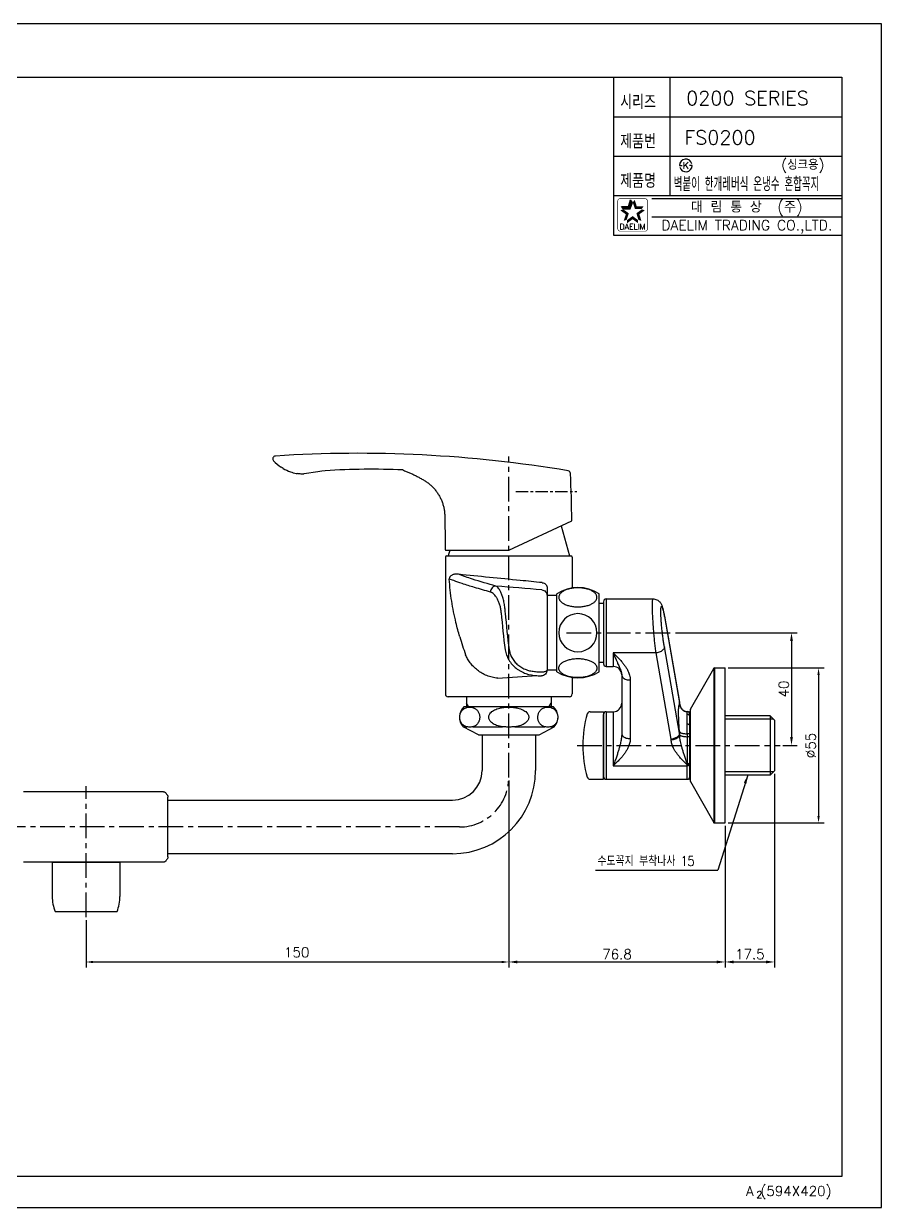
# Model space of a CAD drawing. Extents: x 6992 to 7586, y -5388 to -4968.
# Drawn here: x 7282.1 to 7586.5, y -5388.1 to -4968.1 of the extents above; entities that cross this region are included whole.
import ezdxf
from ezdxf.enums import TextEntityAlignment as Align

# ---------------------------------------------------------------- set-up
doc = ezdxf.new("R2010")
doc.units = 0
doc.header["$LTSCALE"] = 7
doc.header["$MEASUREMENT"] = 0
doc.linetypes.add('CENTER', pattern=[2, 1.25, -0.25, 0.25, -0.25])
doc.layers.get('0').update_dxf_attribs({"color": 2, "linetype": 'CONTINUOUS'})
for name, color, linetype in [('08_ALL_FEATURES', 7, 'CONTINUOUS'), ('CL', 1, 'CENTER'), ('D', 2, 'CONTINUOUS'), ('DIM', 2, 'CONTINUOUS'), ('DWG', 7, 'CONTINUOUS'), ('Make2D 표시선', 7, 'CONTINUOUS')]:
    doc.layers.add(name, color=color, linetype=linetype)
doc.styles.add('GHS', font='ROMANS.shx', dxfattribs={"bigfont": 'GHS.shx'})
doc.styles.add('HAN', font='TXT.shx', dxfattribs={"bigfont": 'GHS.shx'})
doc.styles.add('ROMANS', font='romans', dxfattribs={"bigfont": 'GHS.shx'})
doc.dimstyles.new('STANDARD$7', dxfattribs={"dimtxt": 3.5, "dimasz": 3, "dimexe": 1, "dimexo": 1, "dimgap": 1, "dimtad": 1, "dimdec": 4, "dimzin": 0, "dimdsep": 46, "dimtxsty": 'GHS', "dimcen": 1, "dimclrd": 256, "dimclre": 256, "dimclrt": 2, "dimadec": 4, "dimazin": 0, "dimtfac": 1, "dimtdec": 4, "dimtmove": 2, "dimatfit": 2, "dimfxl": 0, "dimtolj": 1, "dimtzin": 0, "dimlwd": -1, "dimlwe": -1, "dimarcsym": 0})

# ---------------------------------------------------------------- blocks, each defined once
blk = doc.blocks.new('BORDER')
for p, q in [((1, 1), (0, 1)), ((1, 0), (1, 1)), ((0, 0), (1, 0))]:
    blk.add_line(p, q)
blk = doc.blocks.new('KS')
at = {"layer": 'D'}
for p, q in [((-2.25, 0), (-1.75, 0)), ((-1.75, 0), (-1.25, 0)), ((1.75, 0), (1.25, 0)), ((2.25, 0), (1.75, 0))]:
    blk.add_line(p, q, dxfattribs=at)
for start, end in [(15, 180), (195, 0)]:
    blk.add_arc((0, 0), 2.25, start, end, dxfattribs=at)
at = {"layer": 'D', "style": 'HAN'}
blk.add_text('K', height=2.39, dxfattribs=at).set_placement((0, 0), align=Align.MIDDLE)

msp = doc.modelspace()

# ---------------------------------------------------------------- linework, layer by layer
at = {"color": 4}
for p, q in [((7023.5, -4987.09), (7572.5, -4987.09)), ((7572.5, -4987.09), (7572.5, -5377.09)), ((7572.5, -5377.09), (7023.5, -5377.09))]:
    msp.add_line(p, q, dxfattribs=at)
at = {"color": 7}
for p, q in [((7491.5, -4987.09), (7491.5, -5043.09)), ((7511.5, -4987.09), (7511.5, -5029.09)), ((7491.5, -5001.09), (7572.5, -5001.09)), ((7491.5, -5015.09), (7572.5, -5015.09)), ((7491.5, -5029.09), (7572.5, -5029.09)), ((7491.5, -5043.09), (7572.5, -5043.09))]:
    msp.add_line(p, q, dxfattribs=at)
at = {"color": 2}
for p, q in [((7496.74, -5032.9), (7497.49, -5030.6)), ((7497.4, -5033.82), (7498.15, -5031.51)), ((7498.15, -5031.51), (7497.49, -5030.6)), ((7494.98, -5033.82), (7494.31, -5032.9)), ((7494.31, -5032.9), (7496.74, -5032.9)), ((7494.98, -5033.82), (7497.4, -5033.82))]:
    msp.add_line(p, q, dxfattribs=at)
at = {"color": 2, "linetype": 'Continuous'}
for p, q in [((7505, -5030.09), (7572.5, -5030.09)), ((7505, -5036.59), (7572.5, -5036.59))]:
    msp.add_line(p, q, dxfattribs=at)
at = {"color": 7, "linetype": 'Continuous'}
for p, q in [((7487.89, -5213.21), (7487.89, -5235.2)), ((7488.89, -5212.21), (7488.89, -5236.21))]:
    msp.add_line(p, q, dxfattribs=at)
at = {"color": 2, "linetype": 'Continuous', "const_width": 0.2}
for points in [[(7492.97, -5030.95, -0.414214), (7493.72, -5030.2)], [(7492.97, -5040.95), (7492.97, -5030.95, -1)], [(7493.72, -5030.2), (7502.72, -5030.2, -0.414214), (7503.47, -5030.95, 0.043396)], [(7503.47, -5030.95), (7503.47, -5040.95, -0.414214), (7502.72, -5041.7)], [(7502.72, -5041.7), (7493.97, -5041.7, -0.414214), (7492.97, -5040.95, 0.672398)]]:
    msp.add_lwpolyline(points, format="xyb", dxfattribs=at)
at = {"color": 7, "linetype": 'Continuous'}
for points in [[(7478.81, -5168.26), (7478.43, -5168.26), (7478.04, -5168.28), (7477.66, -5168.3), (7477.29, -5168.34), (7476.91, -5168.39), (7476.55, -5168.45), (7476.19, -5168.52), (7475.84, -5168.6), (7475.5, -5168.69), (7475.17, -5168.79), (7474.85, -5168.9), (7474.54, -5169.02), (7474.25, -5169.14), (7473.98, -5169.27), (7473.72, -5169.41), (7473.49, -5169.55), (7473.27, -5169.7), (7473.07, -5169.85), (7472.89, -5170.01), (7472.72, -5170.17), (7472.58, -5170.33), (7472.45, -5170.5), (7472.33, -5170.67), (7472.24, -5170.84), (7472.17, -5171.01), (7472.11, -5171.19), (7472.07, -5171.37), (7472.05, -5171.55), (7472.05, -5171.73), (7472.07, -5171.91), (7472.11, -5172.08), (7472.17, -5172.26), (7472.24, -5172.43), (7472.33, -5172.61), (7472.45, -5172.78), (7472.58, -5172.94), (7472.72, -5173.11), (7472.89, -5173.27), (7473.07, -5173.42), (7473.27, -5173.57), (7473.49, -5173.72), (7473.72, -5173.86), (7473.98, -5174), (7474.25, -5174.13), (7474.54, -5174.26), (7474.85, -5174.38), (7475.17, -5174.48), (7475.5, -5174.58), (7475.84, -5174.67), (7476.19, -5174.75), (7476.55, -5174.82), (7476.91, -5174.88), (7477.29, -5174.93), (7477.66, -5174.97), (7478.04, -5175), (7478.43, -5175.01), (7478.81, -5175.02)], [(7478.81, -5175.02), (7479.2, -5175.01), (7479.59, -5175), (7479.96, -5174.97), (7480.34, -5174.93), (7480.72, -5174.88), (7481.08, -5174.82), (7481.44, -5174.75), (7481.79, -5174.67), (7482.13, -5174.58), (7482.46, -5174.48), (7482.78, -5174.38), (7483.09, -5174.26), (7483.38, -5174.13), (7483.65, -5174), (7483.9, -5173.86), (7484.14, -5173.72), (7484.36, -5173.57), (7484.56, -5173.42), (7484.74, -5173.27), (7484.91, -5173.11), (7485.05, -5172.94), (7485.18, -5172.78), (7485.29, -5172.61), (7485.39, -5172.43), (7485.46, -5172.26), (7485.52, -5172.08), (7485.56, -5171.91), (7485.58, -5171.73), (7485.58, -5171.55), (7485.56, -5171.37), (7485.52, -5171.19), (7485.46, -5171.01), (7485.39, -5170.84), (7485.29, -5170.67), (7485.18, -5170.5), (7485.05, -5170.33), (7484.91, -5170.17), (7484.74, -5170.01), (7484.56, -5169.85), (7484.36, -5169.7), (7484.14, -5169.55), (7483.9, -5169.41), (7483.65, -5169.27), (7483.38, -5169.14), (7483.09, -5169.02), (7482.78, -5168.9), (7482.46, -5168.79), (7482.13, -5168.69), (7481.79, -5168.6), (7481.44, -5168.52), (7481.08, -5168.45), (7480.72, -5168.39), (7480.34, -5168.34), (7479.96, -5168.3), (7479.59, -5168.28), (7479.2, -5168.26), (7478.81, -5168.26)], [(7478.81, -5200.13), (7478.43, -5200.13), (7478.04, -5200.11), (7477.66, -5200.08), (7477.29, -5200.05), (7476.91, -5200), (7476.55, -5199.94), (7476.19, -5199.87), (7475.84, -5199.79), (7475.5, -5199.7), (7475.17, -5199.6), (7474.85, -5199.49), (7474.54, -5199.37), (7474.25, -5199.25), (7473.98, -5199.12), (7473.72, -5198.98), (7473.49, -5198.84), (7473.27, -5198.69), (7473.07, -5198.54), (7472.89, -5198.38), (7472.72, -5198.22), (7472.58, -5198.06), (7472.45, -5197.89), (7472.33, -5197.72), (7472.24, -5197.55), (7472.17, -5197.37), (7472.11, -5197.2), (7472.07, -5197.02), (7472.05, -5196.84), (7472.05, -5196.66), (7472.07, -5196.48), (7472.11, -5196.31), (7472.17, -5196.13), (7472.24, -5195.95), (7472.33, -5195.78), (7472.45, -5195.61), (7472.58, -5195.45), (7472.72, -5195.28), (7472.89, -5195.12), (7473.07, -5194.97), (7473.27, -5194.81), (7473.49, -5194.67), (7473.72, -5194.52), (7473.98, -5194.39), (7474.25, -5194.26), (7474.54, -5194.13), (7474.85, -5194.01), (7475.17, -5193.9), (7475.5, -5193.81), (7475.84, -5193.72), (7476.19, -5193.64), (7476.55, -5193.57), (7476.91, -5193.51), (7477.29, -5193.46), (7477.66, -5193.42), (7478.04, -5193.39), (7478.43, -5193.38), (7478.81, -5193.37)], [(7478.81, -5193.37), (7479.2, -5193.38), (7479.59, -5193.39), (7479.96, -5193.42), (7480.34, -5193.46), (7480.72, -5193.51), (7481.08, -5193.57), (7481.44, -5193.64), (7481.79, -5193.72), (7482.13, -5193.81), (7482.46, -5193.9), (7482.78, -5194.01), (7483.09, -5194.13), (7483.38, -5194.26), (7483.65, -5194.39), (7483.9, -5194.52), (7484.14, -5194.67), (7484.36, -5194.81), (7484.56, -5194.97), (7484.74, -5195.12), (7484.91, -5195.28), (7485.05, -5195.45), (7485.18, -5195.61), (7485.29, -5195.78), (7485.39, -5195.95), (7485.46, -5196.13), (7485.52, -5196.31), (7485.56, -5196.48), (7485.58, -5196.66), (7485.58, -5196.84), (7485.56, -5197.02), (7485.52, -5197.2), (7485.46, -5197.37), (7485.39, -5197.55), (7485.29, -5197.72), (7485.18, -5197.89), (7485.05, -5198.06), (7484.91, -5198.22), (7484.74, -5198.38), (7484.56, -5198.54), (7484.36, -5198.69), (7484.14, -5198.84), (7483.9, -5198.98), (7483.65, -5199.12), (7483.38, -5199.25), (7483.09, -5199.37), (7482.78, -5199.49), (7482.46, -5199.6), (7482.13, -5199.7), (7481.79, -5199.79), (7481.44, -5199.87), (7481.08, -5199.94), (7480.72, -5200), (7480.34, -5200.05), (7479.96, -5200.08), (7479.59, -5200.11), (7479.2, -5200.13), (7478.81, -5200.13)]]:
    msp.add_lwpolyline(points, dxfattribs=at)
for centre, radius, start, end in [((7478.81, -5184.19), 6.76, 360, 180), ((7478.81, -5184.19), 6.76, 180, 0), ((7488.89, -5213.21), 1, 90, 180), ((7488.89, -5235.21), 1, 180, 270)]:
    msp.add_arc(centre, radius, start, end, dxfattribs=at)
for points, knots in [([(7416.67, -5126.45), (7416.88, -5126.53), (7417.49, -5126.77), (7418.5, -5127.18), (7419.7, -5127.7), (7420.88, -5128.27), (7422.04, -5128.86), (7423.18, -5129.49), (7424.3, -5130.14), (7425.39, -5130.85), (7426.41, -5131.66), (7427.36, -5132.56), (7428.22, -5133.53), (7429, -5134.58), (7429.69, -5135.69), (7430.27, -5136.85), (7430.76, -5138.06), (7431.13, -5139.32), (7431.4, -5140.59), (7431.55, -5141.89), (7431.58, -5142.99), (7431.59, -5143.67), (7431.59, -5143.91)], [7.986024, 7.986024, 7.986024, 7.986024, 8.655534, 9.956126, 11.2648, 12.569668, 13.878152, 15.175591, 16.468411, 17.783882, 19.075363, 20.375233, 21.683693, 22.982432, 24.286622, 25.581845, 26.885233, 28.193881, 29.503297, 30.792528, 32.100557, 32.821524, 32.821524, 32.821524, 32.821524]), ([(7439.35, -5217.59), (7439.15, -5217.52), (7438.78, -5217.4), (7438.28, -5217.09), (7437.86, -5216.73), (7437.51, -5216.31), (7437.24, -5215.84), (7437.05, -5215.36), (7436.94, -5214.86), (7436.88, -5214.38), (7436.88, -5213.9), (7436.95, -5213.41), (7437.07, -5212.92), (7437.27, -5212.44), (7437.54, -5211.98), (7437.9, -5211.56), (7438.33, -5211.2), (7438.83, -5210.92), (7439.42, -5210.7), (7440.09, -5210.59), (7440.78, -5210.59), (7441.31, -5210.68), (7441.59, -5210.77), (7441.66, -5210.79)], [0, 0, 0, 0, 0.611467, 1.185649, 1.737825, 2.278825, 2.813092, 3.336861, 3.839795, 4.322642, 4.798937, 5.283341, 5.787629, 6.311567, 6.845488, 7.386256, 7.939067, 8.515766, 9.129862, 9.808873, 10.524316, 11.198181, 11.408582, 11.408582, 11.408582, 11.408582]), ([(7441.66, -5210.79), (7441.78, -5210.84), (7442.09, -5210.95), (7442.53, -5211.21), (7442.96, -5211.56), (7443.32, -5211.98), (7443.59, -5212.44), (7443.79, -5212.92), (7443.91, -5213.41), (7443.97, -5213.9), (7443.98, -5214.38), (7443.92, -5214.86), (7443.81, -5215.35), (7443.62, -5215.84), (7443.35, -5216.3), (7443.01, -5216.72), (7442.58, -5217.09), (7442.08, -5217.39), (7441.71, -5217.52), (7441.51, -5217.59)], [0, 0, 0, 0, 0.403946, 0.979571, 1.53168, 2.071764, 2.605039, 3.128261, 3.632674, 4.117288, 4.59343, 5.076164, 5.577868, 6.099527, 6.632567, 7.172995, 7.725536, 8.301205, 8.915688, 8.915688, 8.915688, 8.915688]), ([(7452.12, -5217.59), (7451.74, -5217.52), (7451.02, -5217.4), (7450.02, -5217.11), (7449.18, -5216.75), (7448.49, -5216.33), (7447.94, -5215.87), (7447.55, -5215.38), (7447.3, -5214.88), (7447.19, -5214.38), (7447.2, -5213.89), (7447.32, -5213.4), (7447.59, -5212.9), (7447.99, -5212.41), (7448.55, -5211.95), (7449.26, -5211.54), (7450.12, -5211.19), (7451.13, -5210.91), (7452.3, -5210.7), (7453.61, -5210.59), (7454.98, -5210.59), (7456.03, -5210.68), (7456.61, -5210.77), (7456.74, -5210.79)], [0, 0, 0, 0, 1.163393, 2.19219, 3.101835, 3.905021, 4.61213, 5.232078, 5.775161, 6.267, 6.743329, 7.239114, 7.788564, 8.416045, 9.131684, 9.944084, 10.863796, 11.90472, 13.07864, 14.421477, 15.85237, 17.184726, 17.592512, 17.592512, 17.592512, 17.592512]), ([(7456.74, -5210.79), (7456.99, -5210.84), (7457.58, -5210.94), (7458.46, -5211.19), (7459.31, -5211.55), (7460.02, -5211.96), (7460.58, -5212.41), (7460.99, -5212.9), (7461.25, -5213.4), (7461.38, -5213.89), (7461.38, -5214.38), (7461.27, -5214.88), (7461.02, -5215.38), (7460.63, -5215.87), (7460.09, -5216.33), (7459.4, -5216.74), (7458.56, -5217.1), (7457.56, -5217.4), (7456.84, -5217.52), (7456.45, -5217.59)], [0, 0, 0, 0, 0.765576, 1.804124, 2.722272, 3.533331, 4.247914, 4.874466, 5.424031, 5.920012, 6.396186, 6.887924, 7.429648, 8.046849, 8.751767, 9.553346, 10.462857, 11.49383, 12.662821, 12.662821, 12.662821, 12.662821]), ([(7467.06, -5217.59), (7466.87, -5217.52), (7466.49, -5217.4), (7465.99, -5217.09), (7465.57, -5216.73), (7465.22, -5216.31), (7464.96, -5215.84), (7464.77, -5215.36), (7464.65, -5214.86), (7464.59, -5214.38), (7464.6, -5213.9), (7464.66, -5213.41), (7464.78, -5212.92), (7464.98, -5212.44), (7465.26, -5211.98), (7465.61, -5211.56), (7466.04, -5211.2), (7466.55, -5210.92), (7467.14, -5210.7), (7467.8, -5210.59), (7468.49, -5210.59), (7469.02, -5210.68), (7469.3, -5210.77), (7469.37, -5210.79)], [0, 0, 0, 0, 0.611466, 1.185647, 1.737823, 2.278822, 2.813089, 3.336856, 3.839791, 4.322638, 4.798934, 5.283338, 5.787626, 6.311563, 6.845483, 7.38625, 7.93906, 8.515758, 9.129852, 9.80886, 10.524311, 11.198175, 11.408576, 11.408576, 11.408576, 11.408576]), ([(7469.37, -5210.79), (7469.5, -5210.84), (7469.8, -5210.95), (7470.25, -5211.21), (7470.68, -5211.56), (7471.03, -5211.98), (7471.3, -5212.44), (7471.5, -5212.92), (7471.63, -5213.41), (7471.69, -5213.9), (7471.69, -5214.38), (7471.64, -5214.86), (7471.52, -5215.35), (7471.33, -5215.84), (7471.06, -5216.3), (7470.72, -5216.72), (7470.3, -5217.09), (7469.8, -5217.39), (7469.42, -5217.52), (7469.23, -5217.59)], [0, 0, 0, 0, 0.403947, 0.979571, 1.53168, 2.071764, 2.605039, 3.128262, 3.632676, 4.11729, 4.593431, 5.076166, 5.577871, 6.09953, 6.632571, 7.172999, 7.725541, 8.30121, 8.915694, 8.915694, 8.915694, 8.915694]), ([(7441.51, -5217.59), (7441.27, -5217.61), (7440.79, -5217.67), (7440.07, -5217.67), (7439.59, -5217.61), (7439.35, -5217.59)], [0, 0, 0, 0, 0.725212, 1.447555, 2.172766, 2.172766, 2.172766, 2.172766]), ([(7456.45, -5217.59), (7455.97, -5217.61), (7455.01, -5217.67), (7453.56, -5217.67), (7452.6, -5217.61), (7452.12, -5217.59)], [0, 0, 0, 0, 1.445657, 2.890344, 4.335997, 4.335997, 4.335997, 4.335997]), ([(7469.23, -5217.59), (7468.99, -5217.61), (7468.51, -5217.67), (7467.78, -5217.67), (7467.3, -5217.61), (7467.06, -5217.59)], [0, 0, 0, 0, 0.725212, 1.447555, 2.172766, 2.172766, 2.172766, 2.172766])]:
    msp.add_open_spline(points, degree=3, knots=knots, dxfattribs=at)
msp.add_spline([(7431.59, -5143.91), (7431.6, -5144.49), (7431.63, -5145.79), (7431.65, -5147.09), (7431.67, -5148.39), (7431.69, -5149.7), (7431.72, -5151), (7431.74, -5152.3), (7431.76, -5153.6), (7431.78, -5154.91)], degree=3, dxfattribs=at)
at = {"color": 2}
for points in [[(7496.74, -5032.9), (7497.4, -5033.82), (7497.49, -5030.6), (7498.15, -5031.51)], [(7498.96, -5030.6), (7498.3, -5031.51), (7499.71, -5032.9), (7499.05, -5033.82)], [(7495.82, -5035.73), (7496.89, -5035.38), (7493.85, -5034.31), (7494.93, -5033.96)], [(7494.31, -5032.9), (7494.98, -5033.82), (7496.74, -5032.9), (7497.4, -5033.82)], [(7495.07, -5038.04), (7496.14, -5037.69), (7495.82, -5035.73), (7496.89, -5035.38)], [(7499.71, -5032.9), (7499.05, -5033.82), (7502.14, -5032.9), (7501.47, -5033.82)], [(7502.59, -5034.31), (7501.52, -5033.96), (7500.63, -5035.73), (7499.56, -5035.38)], [(7500.63, -5035.73), (7499.56, -5035.38), (7501.38, -5038.04), (7500.31, -5037.69)], [(7498.22, -5037.48), (7498.22, -5036.35), (7496.26, -5038.91), (7496.26, -5037.78)], [(7500.19, -5038.91), (7500.19, -5037.78), (7498.22, -5037.48), (7498.22, -5036.35)]]:
    msp.add_solid(points, dxfattribs=at)
at = {"layer": '08_ALL_FEATURES', "color": 7, "linetype": 'Continuous'}
for p, q in [((7467.89, -5168.28), (7467.89, -5197.49)), ((7467.89, -5170.89), (7471.39, -5170.89)), ((7467.89, -5197.33), (7471.39, -5197.33))]:
    msp.add_line(p, q, dxfattribs=at)
for centre, radius, start, end in [((6945.71, -11331.55), 6184.47, 85.173609, 85.325243), ((7634.74, -5164.55), 183.54, 183.939, 188.0363), ((7632.15, -5164.87), 179.51, 183.9407, 188.1266), ((7536.25, -5156.57), 103.53, 196.2963, 200.0152), ((7332.47, -3250), 1953.88, 273.45961, 273.86809), ((7487.81, -4639.87), 558.65, 267.5816, 267.7401), ((7489.01, -4612.96), 586.99, 267.58586, 267.73438), ((7465.99, -5192.4), 5.68, 267.8272, 268.9125), ((7465.84, -5194.63), 4.86, 269.5269, 270.0148), ((7465.84, -5194.01), 5.48, 269.996, 270.4419)]:
    msp.add_arc(centre, radius, start, end, dxfattribs=at)
for points, knots in [([(7436.44, -5163.47), (7436.08, -5163.41), (7435.53, -5163.38), (7434.84, -5163.47), (7434.37, -5163.61), (7433.96, -5163.83), (7433.65, -5164.06), (7433.45, -5164.28), (7433.32, -5164.46), (7433.18, -5164.74), (7433.15, -5164.99), (7433.17, -5165.14)], [0, 0, 0, 0, 0.266895, 0.387382, 0.502881, 0.616038, 0.723072, 0.775923, 0.829555, 0.886496, 1, 1, 1, 1]), ([(7447.8, -5169.78), (7445.89, -5169.26), (7442.52, -5168.29), (7438.17, -5166.92), (7435.2, -5165.9), (7433.69, -5165.34), (7433.17, -5165.14)], [0, 0, 0, 0, 0.386899, 0.685436, 0.891154, 1, 1, 1, 1]), ([(7436.88, -5185.62), (7436.4, -5183.96), (7435.29, -5179.79), (7434.19, -5174.27), (7433.49, -5169.1), (7433.26, -5166.47), (7433.17, -5165.14)], [0, 0, 0, 0, 0.249269, 0.620607, 0.808088, 1, 1, 1, 1]), ([(7449.74, -5167.64), (7446.93, -5166.87), (7442.48, -5165.56), (7438.07, -5164.07), (7436.44, -5163.47)], [0, 0, 0, 0, 0.626236, 1, 1, 1, 1]), ([(7466.12, -5166.43), (7463.54, -5166.16), (7453.65, -5165.16), (7443.75, -5164.23), (7436.44, -5163.47)], [0, 0, 0, 0, 0.260683, 1, 1, 1, 1]), ([(7449.74, -5167.64), (7449.48, -5167.64), (7448.96, -5167.75), (7448.31, -5168.24), (7447.89, -5168.95), (7447.79, -5169.5), (7447.8, -5169.78)], [0, 0, 0, 0, 0.237785, 0.485485, 0.741775, 1, 1, 1, 1]), ([(7451.63, -5177.16), (7451.6, -5176.68), (7451.48, -5175.74), (7451.16, -5174.39), (7450.73, -5173.17), (7450.22, -5172.11), (7449.65, -5171.24), (7448.92, -5170.39), (7448.26, -5169.91), (7447.8, -5169.78)], [0, 0, 0, 0, 0.165101, 0.326424, 0.476586, 0.61174, 0.731166, 0.835202, 1, 1, 1, 1]), ([(7453.07, -5177.2), (7453.05, -5176.91), (7453.02, -5176.31), (7452.94, -5175.43), (7452.81, -5174.56), (7452.67, -5173.71), (7452.49, -5172.89), (7452.24, -5171.89), (7451.89, -5170.76), (7451.4, -5169.59), (7450.88, -5168.67), (7450.35, -5168.02), (7449.94, -5167.72), (7449.74, -5167.64)], [0, 0, 0, 0, 0.085333, 0.170915, 0.255592, 0.338397, 0.418451, 0.495082, 0.635922, 0.75763, 0.858545, 0.938666, 1, 1, 1, 1]), ([(7466.05, -5169), (7466.29, -5169.02), (7466.78, -5169.15), (7467.39, -5169.6), (7467.79, -5170.24), (7467.89, -5170.74), (7467.89, -5170.99)], [0, 0, 0, 0, 0.250429, 0.500523, 0.750321, 1, 1, 1, 1]), ([(7466.12, -5166.44), (7466.35, -5166.45), (7466.78, -5166.55), (7467.32, -5166.9), (7467.65, -5167.32), (7467.84, -5167.79), (7467.89, -5168.1), (7467.89, -5168.28)], [0, 0, 0, 0, 0.246454, 0.460801, 0.674137, 0.803042, 1, 1, 1, 1]), ([(7453, -5190.21), (7453.1, -5190.85), (7453.43, -5192.13), (7454.27, -5193.9), (7455.43, -5195.5), (7456.65, -5196.63), (7457.72, -5197.39), (7458.86, -5198.07), (7460.98, -5199), (7462.97, -5199.36), (7464.29, -5199.43)], [0, 0, 0, 0, 0.123842, 0.248077, 0.372514, 0.49758, 0.560271, 0.623079, 0.748751, 1, 1, 1, 1]), ([(7454.44, -5190.24), (7454.54, -5190.79), (7454.79, -5191.89), (7455.53, -5193.42), (7456.57, -5194.76), (7457.62, -5195.72), (7458.56, -5196.36), (7459.3, -5196.78), (7460.08, -5197.14), (7460.88, -5197.44), (7461.7, -5197.67), (7462.82, -5197.9), (7463.67, -5197.98), (7464.24, -5198.02)], [0, 0, 0, 0, 0.123158, 0.247013, 0.371659, 0.496953, 0.559761, 0.622619, 0.685564, 0.748526, 0.811436, 0.874296, 1, 1, 1, 1]), ([(7450.38, -5200.31), (7449.72, -5200.27), (7448.4, -5200.07), (7445.88, -5199.28), (7443.62, -5197.96), (7441.76, -5196.28), (7440.61, -5194.94), (7439.67, -5193.52), (7439.18, -5192.52), (7438.98, -5192.01)], [0, 0, 0, 0, 0.134109, 0.268996, 0.531909, 0.656757, 0.775289, 0.8886, 1, 1, 1, 1]), ([(7467.89, -5197.49), (7467.89, -5197.75), (7467.78, -5198.28), (7467.34, -5198.94), (7466.78, -5199.31), (7466.28, -5199.46), (7466.02, -5199.49), (7465.89, -5199.49)], [0, 0, 0, 0, 0.250023, 0.499763, 0.749616, 0.875177, 1, 1, 1, 1]), ([(7465.89, -5198.08), (7465.93, -5198.08), (7466.09, -5198.09), (7466.26, -5198.08), (7466.38, -5198.07)], [0, 0, 0, 0, 0.25227, 1, 1, 1, 1]), ([(7466.38, -5198.07), (7466.58, -5198.05), (7466.95, -5198.01), (7467.37, -5197.9), (7467.64, -5197.77), (7467.79, -5197.67), (7467.89, -5197.56), (7467.89, -5197.49)], [0, 0, 0, 0, 0.361301, 0.660193, 0.779122, 0.875516, 1, 1, 1, 1])]:
    msp.add_open_spline(points, degree=3, knots=knots, dxfattribs=at)
at = {"layer": 'CL'}
for p, q in [((7454.29, -5235.59), (7454.29, -5121.71)), ((7474.79, -5184.19), (7512.57, -5184.19)), ((7478.54, -5224.21), (7550.59, -5224.21)), ((7304.29, -5285.14), (7304.29, -5238.61)), ((7436.79, -5253.11), (7278.29, -5253.11))]:
    msp.add_line(p, q, dxfattribs=at)
at = {"layer": 'CL', "ltscale": 0.5}
msp.add_line((7456.78, -5134.11), (7478.43, -5134.11), dxfattribs=at)
at = {"layer": 'CL'}
msp.add_arc((7436.79, -5235.61), 17.5, 270, 0, dxfattribs=at)
at = {"layer": 'D'}
for p, q in [((7513.47, -5184.19), (7556.62, -5184.19)), ((7554.62, -5187.19), (7554.62, -5221.21)), ((7439.99, -5210.41), (7439.29, -5209.2)), ((7468.59, -5210.41), (7469.29, -5209.2)), ((7551.59, -5224.21), (7556.62, -5224.21)), ((7454.29, -5236.59), (7454.29, -5303.03)), ((7454.29, -5236.59), (7454.29, -5303.03)), ((7548.59, -5234.21), (7548.59, -5303.03)), ((7531.09, -5252.71), (7531.09, -5303.03)), ((7531.09, -5252.71), (7531.09, -5303.03)), ((7485.12, -5268.44), (7528.43, -5268.44)), ((7457.29, -5301.03), (7528.09, -5301.03)), ((7534.09, -5301.03), (7545.59, -5301.03))]:
    msp.add_line(p, q, dxfattribs=at)
at = {"layer": 'D', "color": 2}
for p, q in [((7304.29, -5286.14), (7304.29, -5303.03)), ((7306.79, -5301.03), (7451.79, -5301.03))]:
    msp.add_line(p, q, dxfattribs=at)
at = {"layer": 'D'}
for points in [[(7554.12, -5187.19), (7555.12, -5187.19), (7554.62, -5184.19)], [(7554.12, -5221.21), (7555.12, -5221.21), (7554.62, -5224.21)], [(7457.29, -5300.53), (7457.29, -5301.53), (7454.29, -5301.03)], [(7528.09, -5300.53), (7528.09, -5301.53), (7531.09, -5301.03)], [(7534.09, -5300.53), (7534.09, -5301.53), (7531.09, -5301.03)], [(7545.59, -5300.53), (7545.59, -5301.53), (7548.59, -5301.03)]]:
    msp.add_solid(points, dxfattribs=at)
at = {"layer": 'D', "color": 2}
for points in [[(7306.79, -5300.62), (7306.79, -5301.45), (7304.29, -5301.03)], [(7451.79, -5300.62), (7451.79, -5301.45), (7454.29, -5301.03)]]:
    msp.add_solid(points, dxfattribs=at)
at = {"layer": 'DWG'}
for p, q in [((7472.92, -5146.22), (7475.79, -5156.91)), ((7431.79, -5157.41), (7431.79, -5205.91)), ((7432.29, -5156.91), (7454.29, -5156.91)), ((7433.32, -5154.91), (7432.79, -5156.91)), ((7432.79, -5156.91), (7434.47, -5156.91)), ((7454.29, -5156.91), (7476.29, -5156.91)), ((7474.1, -5156.91), (7475.79, -5156.91)), ((7476.79, -5157.41), (7476.79, -5168.35)), ((7471.39, -5198.04), (7471.39, -5170.35)), ((7486.31, -5198.04), (7486.31, -5170.35)), ((7486.31, -5173.69), (7487.89, -5173.69)), ((7487.89, -5173.2), (7487.89, -5195.19)), ((7488.89, -5172.19), (7488.89, -5196.19)), ((7488.89, -5172.19), (7505.53, -5172.19)), ((7509.5, -5178.28), (7514.87, -5208.85)), ((7509.51, -5178.46), (7514.88, -5209.04)), ((7514.88, -5219.83), (7509.51, -5189.26)), ((7486.31, -5194.69), (7487.89, -5194.69)), ((7491.39, -5191.39), (7491.39, -5196.19)), ((7506.54, -5191.39), (7491.39, -5191.39)), ((7511.91, -5221.97), (7506.54, -5191.39)), ((7488.89, -5196.19), (7491.39, -5196.19)), ((7494.39, -5199.19), (7494.39, -5220)), ((7518.78, -5211.37), (7527, -5196.86)), ((7527, -5196.86), (7527, -5251.55)), ((7527.26, -5196.71), (7531.09, -5196.71)), ((7527.26, -5196.71), (7527.26, -5251.71)), ((7531.09, -5251.71), (7531.09, -5196.71)), ((7476.79, -5200.04), (7476.79, -5205.91)), ((7497.39, -5200.99), (7497.39, -5221.8)), ((7454.29, -5206.91), (7432.79, -5206.91)), ((7439.29, -5206.91), (7439.29, -5210.41)), ((7475.79, -5206.91), (7454.29, -5206.91)), ((7469.29, -5206.91), (7469.29, -5210.41)), ((7514.88, -5209.04), (7514.88, -5209.58)), ((7514.91, -5209.29), (7514.91, -5209.24)), ((7514.92, -5209.42), (7514.92, -5209.43)), ((7518.59, -5236.3), (7518.59, -5212.11)), ((7518.78, -5237.04), (7518.78, -5211.37)), ((7483.13, -5212.21), (7487.89, -5212.21)), ((7487.89, -5212.21), (7487.89, -5215.21)), ((7487.89, -5236.21), (7487.89, -5213.21)), ((7488.89, -5212.21), (7491.39, -5212.21)), ((7491.39, -5212.21), (7491.39, -5231.4)), ((7517.59, -5216.67), (7517.59, -5213.12)), ((7547.09, -5213.71), (7531.09, -5213.71)), ((7548.59, -5215.21), (7547.09, -5213.71)), ((7547.09, -5213.71), (7547.09, -5234.71)), ((7548.59, -5215.21), (7548.59, -5233.21)), ((7444.79, -5220.41), (7444.79, -5233.11)), ((7463.79, -5220.41), (7463.79, -5233.11)), ((7514.88, -5219.29), (7514.88, -5219.83)), ((7517.67, -5230.75), (7517.67, -5221.1)), ((7491.39, -5231.4), (7517.59, -5231.4)), ((7517.59, -5236.21), (7517.59, -5231.08)), ((7483.13, -5236.21), (7487.89, -5236.21)), ((7488.89, -5236.21), (7517.59, -5236.21)), ((7518.78, -5237.04), (7527, -5251.55)), ((7547.09, -5234.71), (7531.09, -5234.71)), ((7548.59, -5233.21), (7547.09, -5234.71)), ((7331.76, -5240.61), (7282.14, -5240.61)), ((7333.35, -5263.71), (7333.35, -5242.52)), ((7333.35, -5243.61), (7434.29, -5243.61)), ((7527.26, -5251.71), (7531.09, -5251.71)), ((7304.29, -5265.61), (7282.14, -5265.61)), ((7331.76, -5265.61), (7304.29, -5265.61)), ((7331.77, -5265.61), (7331.76, -5265.61)), ((7434.29, -5262.61), (7333.35, -5262.61))]:
    msp.add_line(p, q, dxfattribs=at)
at = {"layer": 'DWG', "color": 2}
for p, q in [((7532.09, -5196.71), (7566.21, -5196.71)), ((7564.21, -5199.21), (7564.21, -5249.21)), ((7548.24, -5214.86), (7531.09, -5214.86)), ((7548.24, -5233.56), (7531.09, -5233.56)), ((7532.09, -5251.71), (7566.21, -5251.71))]:
    msp.add_line(p, q, dxfattribs=at)
at = {"layer": 'DWG', "color": 7, "linetype": 'Continuous'}
for p, q in [((7438.49, -5210.41), (7454.29, -5210.41)), ((7454.29, -5210.41), (7470.09, -5210.41)), ((7438.14, -5217.59), (7439.35, -5217.59)), ((7443.54, -5220.41), (7438.14, -5217.59)), ((7441.51, -5217.59), (7452.12, -5217.59)), ((7443.54, -5220.41), (7454.29, -5220.41)), ((7454.29, -5220.41), (7465.04, -5220.41)), ((7456.45, -5217.59), (7467.06, -5217.59)), ((7465.04, -5220.41), (7470.43, -5217.59)), ((7469.23, -5217.59), (7470.43, -5217.59)), ((7292.29, -5265.64), (7292.29, -5277.76)), ((7292.29, -5265.64), (7316.29, -5265.64)), ((7316.29, -5265.64), (7316.29, -5277.76)), ((7293.29, -5283.14), (7315.29, -5283.14))]:
    msp.add_line(p, q, dxfattribs=at)
at = {"layer": 'DWG'}
for centre, radius, start, end in [((7432.29, -5157.41), 0.5, 90.0046, 180), ((7476.29, -5157.41), 0.5, 0, 89.9954), ((7478.85, -5182.19), 14, 57.7819, 122.2181), ((7488.89, -5173.19), 1, 90, 180), ((7488.89, -5195.19), 1, 180, 270), ((7478.85, -5186.19), 14, 237.7819, 302.2181), ((7491.39, -5199.19), 3, 0, 90), ((7527.26, -5197.01), 0.3, 90, 150.4689), ((7432.79, -5205.91), 1, 180, 269.9833), ((7475.79, -5205.91), 1, 270.0168, 0), ((7491.39, -5209.21), 3, 270, 0), ((7517.59, -5213.19), 1, 0, 85.3574), ((7520.09, -5212.11), 1.5, 150.4688, 180), ((7520.54, -5224.21), 40, 163.6173, 196.3827), ((7483.13, -5213.21), 1, 90, 163.6173), ((7434.29, -5233.11), 29.5, 270, 0), ((7434.29, -5233.11), 10.5, 270, 0), ((7483.13, -5235.21), 1, 196.3827, 270), ((7517.59, -5235.21), 1, 270, 0), ((7520.09, -5236.31), 1.5, 180, 209.5312), ((7527.26, -5251.41), 0.3, 209.5311, 270)]:
    msp.add_arc(centre, radius, start, end, dxfattribs=at)
at = {"layer": 'DWG', "color": 7, "linetype": 'Continuous'}
for centre, radius, start, end in [((7441.79, -5214.17), 5, 131.2999, 223.1806), ((7466.79, -5214.17), 5, 316.8194, 48.7001), ((7307.29, -5277.76), 15, 180, 201.0395), ((7301.29, -5277.76), 15, 338.9605, 0)]:
    msp.add_arc(centre, radius, start, end, dxfattribs=at)
at = {"layer": 'DWG'}
for points in [[(7506.54, -5191.39), (7506.32, -5189.61), (7506.11, -5187.66), (7505.91, -5185.61), (7505.73, -5183.52), (7505.57, -5181.45), (7505.45, -5179.46), (7505.35, -5177.62), (7505.3, -5175.98), (7505.28, -5174.59), (7505.3, -5173.49), (7505.35, -5172.71), (7505.45, -5172.28), (7505.54, -5172.22)], [(7505.53, -5172.19), (7505.81, -5172.21), (7506.52, -5172.36), (7507.15, -5172.66), (7507.67, -5173.06), (7508.07, -5173.51), (7508.35, -5173.96), (7508.55, -5174.39), (7508.7, -5174.8), (7508.84, -5175.24), (7508.97, -5175.73), (7509.1, -5176.29), (7509.24, -5176.91), (7509.38, -5177.61), (7509.5, -5178.28)], [(7509.51, -5189.26), (7509.29, -5187.92), (7509.08, -5186.46), (7508.88, -5184.92), (7508.7, -5183.35), (7508.54, -5181.8), (7508.42, -5180.31), (7508.33, -5178.93), (7508.27, -5177.7), (7508.25, -5176.66), (7508.27, -5175.83), (7508.33, -5175.25), (7508.42, -5174.93), (7508.54, -5174.87), (7508.7, -5175.09), (7508.88, -5175.58), (7509.08, -5176.32), (7509.29, -5177.29), (7509.44, -5178.05)], [(7509.44, -5178.05), (7509.51, -5178.46)], [(7509.51, -5178.46), (7509.5, -5178.28)], [(7509.51, -5189.26), (7509.41, -5189.74), (7509.12, -5190.2), (7508.64, -5190.63), (7508.03, -5190.98), (7507.31, -5191.24), (7506.54, -5191.39)], [(7491.39, -5191.39), (7491.97, -5192.86), (7492.49, -5194.07), (7492.93, -5195.06), (7493.31, -5195.88), (7493.63, -5196.57), (7493.88, -5197.16), (7494.08, -5197.67), (7494.22, -5198.12), (7494.32, -5198.52), (7494.37, -5198.87), (7494.39, -5199.19)], [(7491.39, -5191.39), (7492.55, -5192.54), (7493.59, -5193.61), (7494.48, -5194.61), (7495.24, -5195.56), (7495.87, -5196.47), (7496.38, -5197.34), (7496.78, -5198.17), (7497.06, -5198.95), (7497.25, -5199.68), (7497.35, -5200.36), (7497.39, -5200.99)], [(7494.39, -5199.19), (7494.49, -5199.66), (7494.79, -5200.09), (7495.26, -5200.47), (7495.89, -5200.75), (7496.61, -5200.93), (7497.39, -5200.99)], [(7514.88, -5219.29), (7514.74, -5217.35), (7514.64, -5215.55), (7514.57, -5213.93), (7514.55, -5212.52), (7514.57, -5211.35), (7514.64, -5210.47), (7514.74, -5209.88), (7514.88, -5209.58)], [(7514.88, -5208.95), (7514.87, -5208.85)], [(7514.88, -5209.04), (7514.87, -5208.85)], [(7514.9, -5209.05), (7514.88, -5208.95)], [(7514.88, -5209.04), (7514.9, -5209.12), (7514.91, -5209.21), (7514.91, -5209.26)], [(7514.88, -5209.58), (7514.9, -5209.48)], [(7514.88, -5209.58), (7515.04, -5210.25), (7515.35, -5210.87), (7515.79, -5211.4), (7516.34, -5211.82), (7516.98, -5212.1), (7517.65, -5212.23)], [(7514.91, -5209.19), (7514.9, -5209.1), (7514.9, -5209.05)], [(7514.9, -5209.48), (7514.9, -5209.43), (7514.91, -5209.33)], [(7514.91, -5209.24), (7514.91, -5209.19)], [(7514.91, -5209.24), (7514.91, -5209.27), (7514.92, -5209.36)], [(7514.91, -5209.26), (7514.91, -5209.29)], [(7514.91, -5209.33), (7514.91, -5209.29)], [(7514.91, -5209.29), (7514.91, -5209.34)], [(7514.91, -5209.34), (7514.92, -5209.36), (7514.92, -5209.42)], [(7514.92, -5209.36), (7514.92, -5209.4)], [(7514.92, -5209.4), (7514.92, -5209.42)], [(7514.92, -5209.42), (7514.94, -5209.58)], [(7514.94, -5209.58), (7514.97, -5209.8), (7515.18, -5210.44), (7515.52, -5211.02), (7515.99, -5211.51), (7516.56, -5211.88), (7517.19, -5212.12), (7517.67, -5212.2)], [(7517.65, -5212.23), (7517.66, -5212.21), (7517.67, -5212.2)], [(7517.59, -5213.12), (7517.61, -5212.53), (7517.65, -5212.23)], [(7518.59, -5214.05), (7518.54, -5213.76), (7518.4, -5213.51), (7518.17, -5213.3), (7517.9, -5213.17), (7517.59, -5213.12)], [(7518.59, -5213.22), (7518.52, -5212.86), (7518.32, -5212.54), (7518.01, -5212.32), (7517.65, -5212.23)], [(7494.39, -5220), (7494.37, -5220.55), (7494.32, -5221.18), (7494.22, -5221.88), (7494.08, -5222.67), (7493.88, -5223.57), (7493.63, -5224.58), (7493.31, -5225.7), (7492.93, -5226.95), (7492.49, -5228.33), (7491.97, -5229.82), (7491.39, -5231.4)], [(7494.39, -5220), (7494.49, -5220.47), (7494.79, -5220.9), (7495.26, -5221.27), (7495.89, -5221.56), (7496.61, -5221.74), (7497.39, -5221.8)], [(7514.88, -5219.83), (7514.81, -5220.24), (7514.59, -5220.65), (7514.24, -5221.03), (7513.77, -5221.37), (7513.2, -5221.64), (7512.57, -5221.85), (7511.91, -5221.97)], [(7514.92, -5220.39), (7514.79, -5220.84), (7514.48, -5221.27), (7514, -5221.65), (7513.39, -5221.95), (7512.68, -5222.15), (7511.93, -5222.25)], [(7514.91, -5220.08), (7514.9, -5219.69), (7514.88, -5219.29)], [(7514.88, -5219.29), (7515.04, -5219.52), (7515.35, -5219.71), (7515.79, -5219.87), (7516.34, -5219.97), (7516.98, -5220.03), (7517.65, -5220.02)], [(7514.91, -5220.08), (7514.91, -5220), (7514.9, -5219.92), (7514.88, -5219.83)], [(7514.92, -5220.39), (7514.92, -5220.24), (7514.91, -5220.08)], [(7514.92, -5220.39), (7515.06, -5220.57), (7515.35, -5220.73), (7515.78, -5220.88), (7516.34, -5220.99), (7516.98, -5221.07), (7517.67, -5221.1)], [(7517.67, -5230.75), (7517.12, -5229.21), (7516.63, -5227.78), (7516.22, -5226.47), (7515.87, -5225.29), (7515.57, -5224.21), (7515.34, -5223.26), (7515.17, -5222.41), (7515.04, -5221.66), (7514.96, -5220.99), (7514.92, -5220.39)], [(7517.65, -5220.02), (7517.61, -5218.27), (7517.59, -5216.67)], [(7518.45, -5216.99), (7518.4, -5216.93), (7518.17, -5216.79), (7517.9, -5216.7), (7517.59, -5216.67)], [(7517.67, -5221.1), (7517.67, -5220.75), (7517.66, -5220.38), (7517.65, -5220.02)], [(7518.59, -5220.37), (7518.52, -5220.24), (7518.32, -5220.13), (7518.01, -5220.05), (7517.65, -5220.02)], [(7518.59, -5217.3), (7518.54, -5217.11), (7518.45, -5216.99)], [(7497.39, -5221.8), (7497.35, -5222.43), (7497.25, -5223.11), (7497.06, -5223.84), (7496.78, -5224.62), (7496.38, -5225.45), (7495.87, -5226.32), (7495.24, -5227.23), (7494.48, -5228.18), (7493.59, -5229.18), (7492.55, -5230.25), (7491.39, -5231.4)], [(7511.93, -5222.25), (7511.92, -5222.11), (7511.91, -5221.97)], [(7517.59, -5231.08), (7516.45, -5229.95), (7515.45, -5228.9), (7514.59, -5227.91), (7513.87, -5226.97), (7513.27, -5226.07), (7512.8, -5225.21), (7512.43, -5224.4), (7512.18, -5223.64), (7512.01, -5222.92), (7511.93, -5222.25)], [(7518.59, -5221.36), (7518.52, -5221.27), (7518.32, -5221.19), (7518.02, -5221.13), (7517.67, -5221.1)], [(7518.56, -5230.61), (7518.54, -5230.67), (7518.4, -5230.83), (7518.17, -5230.97), (7517.9, -5231.05), (7517.59, -5231.08)], [(7517.59, -5231.08), (7517.63, -5230.92), (7517.67, -5230.75)], [(7518.59, -5230.8), (7518.54, -5230.99), (7518.4, -5231.15), (7518.17, -5231.29), (7517.9, -5231.37), (7517.59, -5231.4)], [(7518.51, -5230.42), (7518.32, -5230.58), (7518.02, -5230.7), (7517.67, -5230.75)], [(7518.58, -5230.27), (7518.52, -5230.41), (7518.51, -5230.42)], [(7518.59, -5230.48), (7518.56, -5230.61)], [(7518.59, -5230.21), (7518.58, -5230.27)]]:
    msp.add_spline(points, degree=3, dxfattribs=at)
for points, knots in [([(7331.76, -5240.61), (7331.81, -5240.61), (7331.9, -5240.62), (7332.03, -5240.64), (7332.16, -5240.69), (7332.29, -5240.76), (7332.4, -5240.84), (7332.5, -5240.93), (7332.56, -5241), (7332.58, -5241.04)], [0, 0, 0, 0, 0.1376255, 0.2753056, 0.4130187, 0.5507718, 0.688587, 0.8264692, 0.9643686, 0.9643686, 0.9643686, 0.9643686]), ([(7332.58, -5241.04), (7332.68, -5241.18), (7332.88, -5241.47), (7333.07, -5241.75), (7333.17, -5241.89)], [0, 0, 0, 0, 0.521671, 1.033012, 1.033012, 1.033012, 1.033012]), ([(7333.17, -5241.89), (7333.21, -5241.95), (7333.28, -5242.08), (7333.34, -5242.29), (7333.35, -5242.44), (7333.35, -5242.51), (7333.35, -5242.52)], [0, 0, 0, 0, 0.2175075, 0.435011, 0.6525112, 0.6623576, 0.6623576, 0.6623576, 0.6623576]), ([(7332.58, -5265.18), (7332.56, -5265.22), (7332.5, -5265.29), (7332.4, -5265.38), (7332.29, -5265.46), (7332.16, -5265.53), (7332.03, -5265.57), (7331.9, -5265.6), (7331.81, -5265.61), (7331.77, -5265.61)], [0, 0, 0, 0, 0.1378908, 0.2757539, 0.4135711, 0.551371, 0.6891776, 0.8269739, 0.956148, 0.956148, 0.956148, 0.956148]), ([(7333.17, -5264.33), (7333.07, -5264.47), (7332.88, -5264.75), (7332.68, -5265.04), (7332.58, -5265.18)], [0, 0, 0, 0, 0.510972, 1.032211, 1.032211, 1.032211, 1.032211]), ([(7333.28, -5264.14), (7333.28, -5264.14), (7333.26, -5264.18), (7333.23, -5264.23), (7333.21, -5264.27)], [0, 0, 0, 0, 0.0022164, 0.1450979, 0.1450979, 0.1450979, 0.1450979]), ([(7333.35, -5263.71), (7333.35, -5263.71), (7333.35, -5263.79), (7333.35, -5263.93), (7333.3, -5264.07), (7333.28, -5264.14)], [1.5207099, 1.5207099, 1.5207099, 1.5207099, 1.5209165, 1.7384047, 1.9536921, 1.9536921, 1.9536921, 1.9536921])]:
    msp.add_open_spline(points, degree=3, knots=knots, dxfattribs=at)
msp.add_open_spline([(7333.21, -5264.27), (7333.2, -5264.29), (7333.18, -5264.31), (7333.17, -5264.33)], degree=3, dxfattribs=at)
at = {"layer": 'DWG', "color": 2}
for points in [[(7563.8, -5199.21), (7564.63, -5199.21), (7564.21, -5196.71)], [(7563.8, -5249.21), (7564.63, -5249.21), (7564.21, -5251.71)]]:
    msp.add_solid(points, dxfattribs=at)
at = {"layer": 'Make2D 표시선'}
for p, q in [((7374.22, -5125.9), (7373.5, -5125.45)), ((7378.87, -5127.65), (7379.35, -5127.74)), ((7454.29, -5154.91), (7476.7, -5144.46)), ((7431.78, -5154.91), (7454.29, -5154.91))]:
    msp.add_line(p, q, dxfattribs=at)
msp.add_lwpolyline([(7389.19, -5126.75), (7387.93, -5126.87), (7386.57, -5127.05), (7381.72, -5127.85), (7381.63, -5127.86), (7381.54, -5127.87), (7381.41, -5127.88), (7381.29, -5127.89), (7381.17, -5127.9), (7381.05, -5127.9), (7380.93, -5127.9), (7380.81, -5127.9), (7380.56, -5127.89), (7380.26, -5127.86), (7379.96, -5127.83), (7379.66, -5127.79), (7379.35, -5127.74)], dxfattribs=at)
for centre, radius, start, end in [((7371.54, -5122.49), 1, 93.7175, 222.8871), ((7381.74, -5113.02), 14.91, 222.8815, 236.4682), ((7400.77, -5571.95), 451.41, 80.4916, 93.7203), ((7381.74, -5113.02), 14.92, 239.7456, 250.6011), ((7381.69, -5113.18), 14.75, 250.5753, 258.9875), ((7405.46, -5363.48), 237.29, 87.2935, 93.9313), ((7475.18, -5127.73), 1, 2.5453, 80.4915), ((6863.92, -5154.91), 612.86, 0.97665, 2.54582)]:
    msp.add_arc(centre, radius, start, end, dxfattribs=at)

# ---------------------------------------------------------------- block references
at = {"xscale": 594, "yscale": 420, "zscale": 594}
msp.add_blockref('BORDER', (6992.5, -5388.09), dxfattribs=at)
at = {"layer": 'DIM', "color": 4}
msp.add_blockref('KS', (7517.13, -5018.4), dxfattribs=at)

# ---------------------------------------------------------------- texts
at = {"color": 7, "style": 'GHS'}
for s, p in [('0200 SERIES', (7539, -4994.51)), ('FS0200', (7529.24, -5008.51))]:
    msp.add_text(s, height=5, dxfattribs=at).set_placement(p, align=Align.MIDDLE)
at = {"style": 'GHS'}
msp.add_text('(싱크용)', height=3.5, dxfattribs=at).set_placement((7550.98, -5019.9))
at = {"style": 'GHS', "width": 0.5}
msp.add_text('벽붙이 한개레버식 온냉수 혼합꼭지', height=5, dxfattribs=at).set_placement((7512.79, -5027.52))
at = {"color": 7, "linetype": 'Continuous'}
for s, height, style, p in [('대 림 통 상  (주)', 4, 'GHS', (7538.76, -5033.39)), ('DAELIM TRADING CO.,LTD.', 3.6, 'ROMANS', (7538.76, -5040.16))]:
    msp.add_text(s, height=height, dxfattribs=dict(at, style=style)).set_placement(p, align=Align.MIDDLE)
at = {"color": 2, "linetype": 'Continuous', "style": 'ROMANS'}
msp.add_text('DAELIM', height=2, dxfattribs=at).set_placement((7498.22, -5041.15), align=Align.CENTER)
at = {"color": 7, "style": 'GHS'}
for s, height, p in [('A (594X420)', 3.5, (7538.51, -5384.06)), ('2', 2.5, (7542.16, -5384.89))]:
    msp.add_text(s, height=height, dxfattribs=at).set_placement(p)
at = {"layer": 'D', "style": 'GHS', "width": 0.8}
msp.add_text('수도꼭지 부착나사 15', height=3.5, dxfattribs=at).set_placement((7485.75, -5266.96))
at = {"layer": 'D', "insert": (7551.87, -5204.2), "char_height": 3.5, "attachment_point": 5, "rotation": 90, "style": 'GHS'}
msp.add_mtext('\\A1;40', dxfattribs=at)
at = {"layer": 'D', "color": 2, "insert": (7379.03, -5297.59), "char_height": 3.5, "attachment_point": 5, "style": 'GHS'}
msp.add_mtext('\\A1;150', dxfattribs=at)
at = {"layer": 'D', "char_height": 3.5, "attachment_point": 5, "style": 'GHS'}
for s, insert in [('\\A1;76.8', (7492.69, -5298.28)), ('\\A1;17.5', (7539.84, -5298.28))]:
    msp.add_mtext(s, dxfattribs=dict(at, insert=insert))
at = {"layer": 'DIM', "style": 'GHS', "width": 0.8}
for s, p in [('시리즈', (7493.84, -4998.36)), ('제품번', (7493.84, -5012.36)), ('제품명', (7493.84, -5026.36))]:
    msp.add_text(s, height=5, dxfattribs=at).set_placement(p)
at = {"layer": 'DWG', "color": 2, "insert": (7561.46, -5224.21), "char_height": 3.5, "attachment_point": 5, "rotation": 90, "style": 'GHS'}
msp.add_mtext('%%C55', dxfattribs=at)

# ---------------------------------------------------------------- leaders
at = {"layer": 'D'}
msp.add_leader([(7539.09, -5234.71), (7528.43, -5268.44)], dimstyle='STANDARD$7', override={"dimgap": 1, "dimtad": 0}, dxfattribs=at)

doc.saveas('drawing.dxf')
